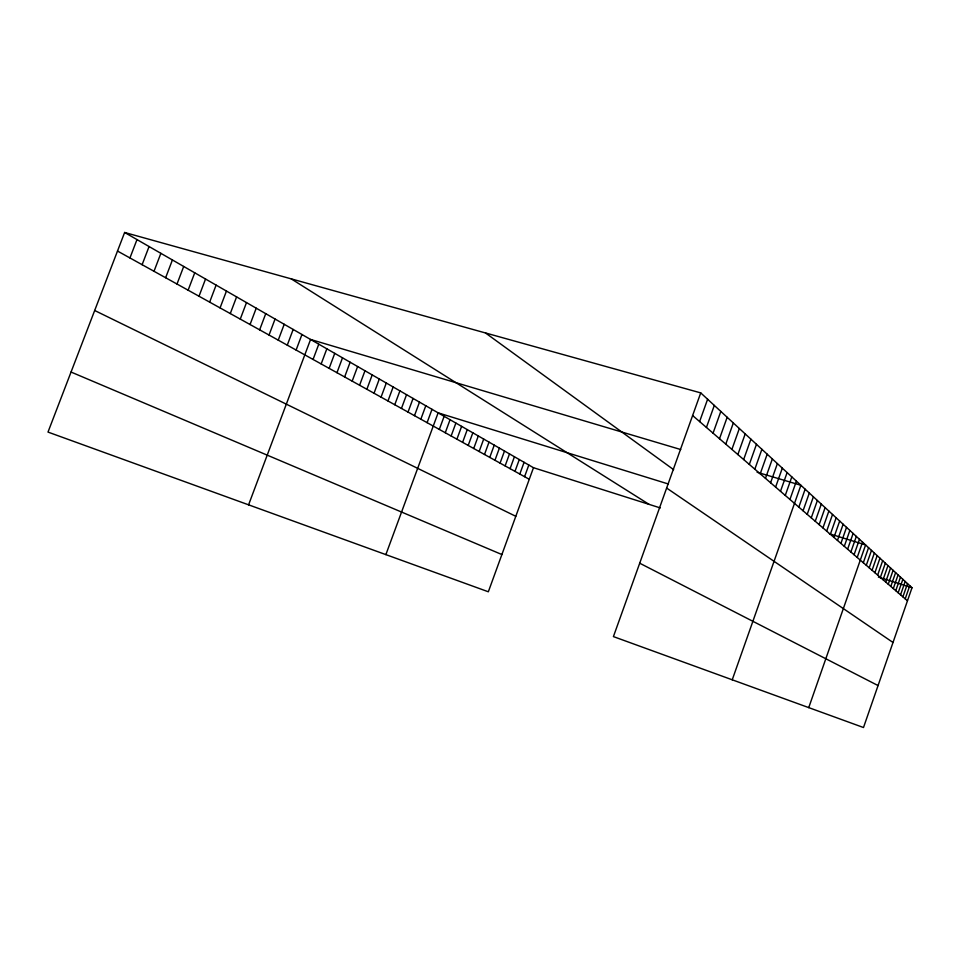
<?xml version="1.0" encoding="UTF-8"?>
<svg xmlns="http://www.w3.org/2000/svg" width="960" height="960" viewBox="0 0 960 960"><rect width="100%" height="100%" fill="white"/><g stroke="black" fill="none" stroke-linecap="round" stroke-linejoin="round"><path stroke-width="1.44" d="M893.304 588.576L898.056 574.896M895.764 590.688L900.48 577.128M898.176 592.776L902.856 579.312M900.564 594.828L905.196 581.472M902.904 596.844L907.5 583.596M905.208 598.836L909.768 585.696M700.728 392.892L912 587.748L863.496 727.524L613.416 636.6L700.728 392.892L124.632 232.476L48 432.084L488.34 591.78L533.484 467.712L124.632 232.476M857.208 557.46L862.56 542.148M808.74 707.616L865.596 544.944L829.428 533.772M863.316 562.716L868.572 547.692M866.292 565.284L871.488 550.392M869.208 567.792L874.356 553.032M872.076 570.264L877.176 555.636M874.896 572.7L879.948 558.192M877.656 575.088L882.672 560.7M880.38 577.428L885.348 563.172M883.056 579.732L887.976 565.596M885.684 582L890.568 567.972M888.264 584.232L893.1 570.324M890.808 586.416L895.608 572.628M822.948 527.916L828.864 511.08M826.68 531.132L832.536 514.464M830.352 534.288L836.148 517.788M833.94 537.384L839.676 521.04M837.456 540.42L843.132 524.232M840.912 543.396L846.528 527.364M844.296 546.324L849.864 530.436M847.62 549.18L853.128 533.448M850.872 551.988L856.332 536.412M854.076 554.748L859.476 539.304M785.268 495.432L791.808 476.904M789.936 499.452L796.404 481.128M732.24 679.8L800.892 485.268L757.092 472.248M798.828 507.12L805.14 489.192M803.064 510.768L809.304 493.044M807.204 514.344L813.384 496.8M811.272 517.836L817.38 500.484M815.244 521.268L821.292 504.084M819.132 524.628L825.12 507.612M749.316 464.436L756.468 444.3M754.836 469.188L761.892 449.304M760.212 473.832L767.184 454.188M765.468 478.356L772.344 458.952M770.592 482.784L777.384 463.596M775.608 487.092L782.316 468.144M780.492 491.304L787.116 472.572M713.052 433.164L720.816 411.432M719.508 438.732L727.164 417.276M725.784 444.144L733.332 422.964M731.892 449.412L739.344 428.508M737.856 454.548L745.2 433.908M743.652 459.552L750.9 439.176M699.612 421.584L707.616 399.24M706.428 427.452L714.312 405.42M514.98 471.372L519.3 459.552M519.816 474.048L524.088 462.312M524.58 476.688L528.816 465.036M473.712 448.5L478.308 435.972M479.148 451.512L483.696 439.068M484.5 454.476L489.012 442.128M489.768 457.392L494.244 445.14M494.952 460.272L499.404 448.104M500.076 463.116L504.492 451.032M505.116 465.912L509.496 453.912M510.084 468.66L514.428 456.756M439.308 429.432L444.144 416.304M445.272 432.732L450.06 419.712M451.14 435.984L455.88 423.06M456.912 439.188L461.616 426.372M462.6 442.344L467.268 429.612M468.192 445.44L472.836 432.816M394.764 404.736L399.912 390.852M401.448 408.444L406.548 394.68M408.024 412.092L413.064 398.436M414.48 415.668L419.484 402.12M420.84 419.196L425.796 405.756M427.092 422.664L432.012 409.332M385.872 554.616L438.12 412.848L668.388 484.008M359.592 385.236L364.98 370.764M366.864 389.28L372.204 374.916M374.028 393.24L379.308 379.008M381.06 397.14L386.292 383.028M387.972 400.968L393.156 386.976M321.168 363.948L326.832 348.816M329.136 368.364L334.74 353.364M336.96 372.696L342.504 357.828M344.64 376.956L350.124 362.22M352.176 381.132L357.624 366.528M278.244 340.152L284.208 324.288M287.268 345.156L293.172 329.448M296.112 350.064L301.956 334.5M248.592 504.828L310.572 339.456L680.724 449.532M313.056 359.448L318.78 344.184M240.264 319.104L246.504 302.592M250.056 324.528L256.224 308.184M259.644 329.844L265.74 313.668M269.04 335.052L275.064 319.032M209.652 302.136L216.108 285.108M220.068 307.908L226.452 291.06M230.28 313.56L236.592 296.892M165.636 277.74L172.416 259.968M177 284.04L183.708 266.46M188.124 290.196L194.736 272.808M199.008 296.232L205.536 279.024M129.948 257.952L136.992 239.592M142.116 264.696L149.076 246.54M154.008 271.296L160.872 253.332M533.484 467.712L660.324 507.936M878.4 577.092L912 587.748M71.052 372.048L501.888 554.544M94.68 310.5L515.796 516.3M639.708 563.208L878.052 685.56M117.504 251.052L529.272 479.292M291.204 278.856L649.056 504.36M666.636 488.052L893.004 642.468M485.496 332.964L673.632 469.668M692.616 415.536L907.476 600.792"/></g></svg>
